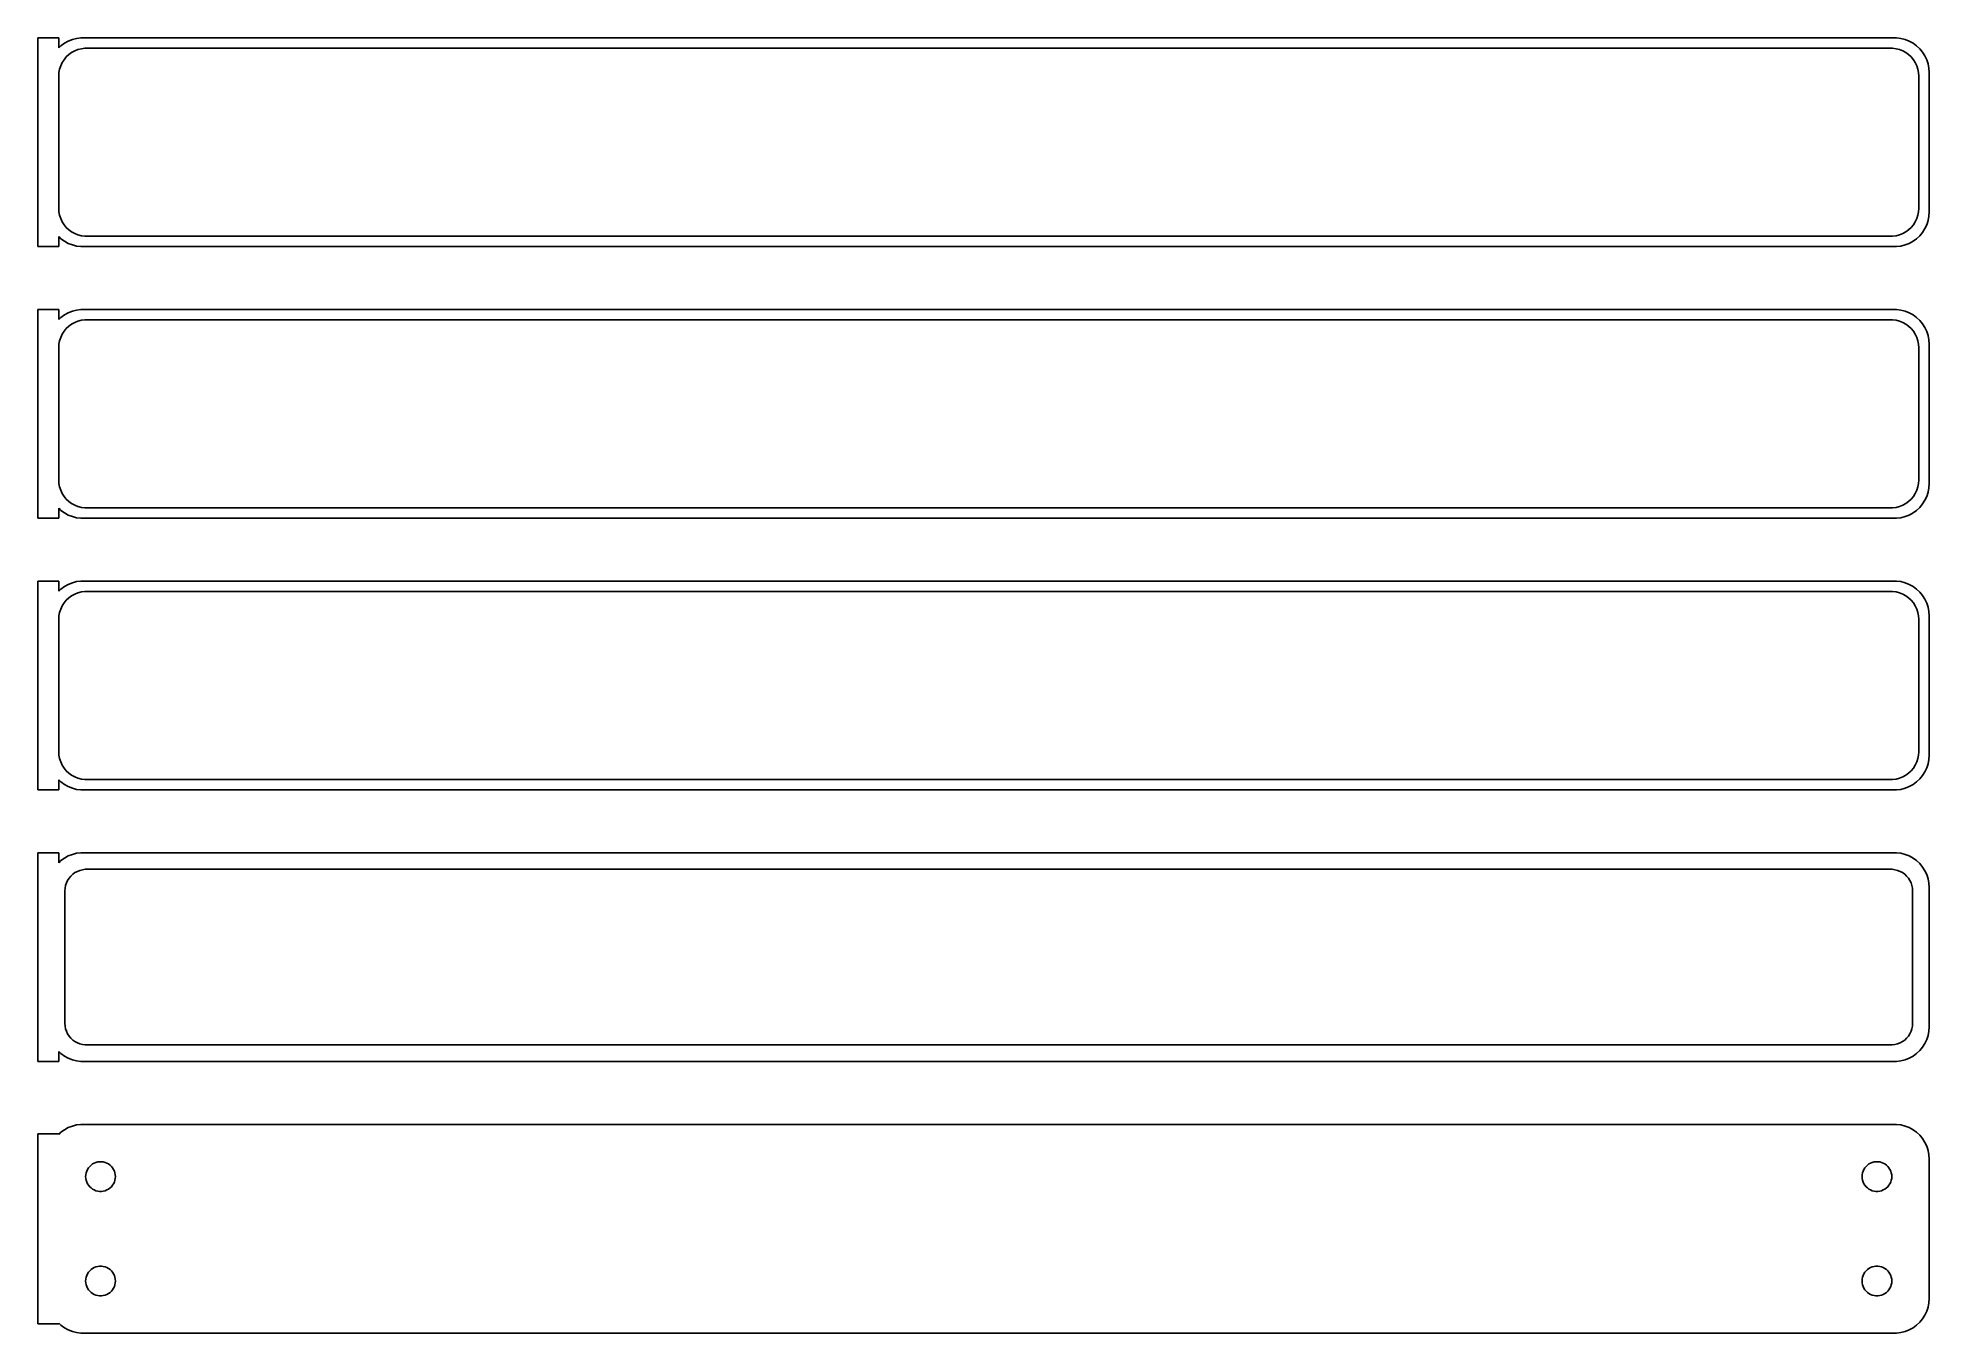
# Model space of a CAD drawing. Header units: metres. Extents: x -136 to 135, y 180 to 366.
import ezdxf

# ---------------------------------------------------------------- set-up
doc = ezdxf.new("R2010")
doc.units = ezdxf.units.M

msp = doc.modelspace()

# ---------------------------------------------------------------- linework, layer by layer
for p, q in [((-133.5, 365.99), (-136.5, 365.99)), ((-136.5, 365.99), (-136.5, 336.01)), ((-133.5, 364.559), (-133.5, 365.99)), ((-133.187, 364.853), (-133.5, 364.559)), ((-132.679, 365.222), (-133.187, 364.853)), ((-132.129, 365.524), (-132.679, 365.222)), ((-131.545, 365.755), (-132.129, 365.524)), ((-132.05, 363.582), (-131.643, 363.877)), ((-131.643, 363.877), (-131.203, 364.119)), ((-130.937, 365.911), (-131.545, 365.755)), ((-131.203, 364.119), (-130.736, 364.304)), ((-130.314, 365.99), (-130.937, 365.911)), ((-130.736, 364.304), (-130.25, 364.429)), ((130.314, 365.99), (-130.314, 365.99)), ((-130.25, 364.429), (-129.751, 364.492)), ((-129.751, 364.492), (129.751, 364.492)), ((129.751, 364.492), (130.25, 364.429)), ((130.25, 364.429), (130.736, 364.304)), ((130.937, 365.911), (130.314, 365.99)), ((130.736, 364.304), (131.203, 364.119)), ((131.545, 365.755), (130.937, 365.911)), ((131.203, 364.119), (131.643, 363.877)), ((132.129, 365.524), (131.545, 365.755)), ((131.643, 363.877), (132.05, 363.582)), ((132.679, 365.222), (132.129, 365.524)), ((133.187, 364.853), (132.679, 365.222)), ((133.645, 364.423), (133.187, 364.853)), ((134.045, 363.939), (133.645, 364.423)), ((134.382, 363.409), (134.045, 363.939)), ((-133.468, 361.001), (-133.374, 361.495)), ((-133.374, 361.495), (-133.219, 361.972)), ((-133.219, 361.972), (-133.005, 362.427)), ((-133.005, 362.427), (-132.736, 362.851)), ((-132.736, 362.851), (-132.416, 363.238)), ((-132.416, 363.238), (-132.05, 363.582)), ((132.05, 363.582), (132.416, 363.238)), ((132.416, 363.238), (132.736, 362.851)), ((132.736, 362.851), (133.005, 362.427)), ((133.005, 362.427), (133.219, 361.972)), ((133.219, 361.972), (133.374, 361.495)), ((133.374, 361.495), (133.468, 361.001)), ((134.649, 362.841), (134.382, 363.409)), ((134.843, 362.243), (134.649, 362.841)), ((134.961, 361.627), (134.843, 362.243)), ((135, 361), (134.961, 361.627)), ((-133.5, 360.5), (-133.468, 361.001)), ((-133.5, 341.5), (-133.5, 360.5)), ((133.468, 361.001), (133.5, 360.5)), ((133.5, 360.5), (133.5, 341.5)), ((135, 341), (135, 361)), ((-133.468, 340.999), (-133.5, 341.5)), ((-133.374, 340.505), (-133.468, 340.999)), ((-133.219, 340.028), (-133.374, 340.505)), ((-133.005, 339.573), (-133.219, 340.028)), ((-132.736, 339.149), (-133.005, 339.573)), ((133.005, 339.573), (132.736, 339.149)), ((133.219, 340.028), (133.005, 339.573)), ((133.374, 340.505), (133.219, 340.028)), ((133.468, 340.999), (133.374, 340.505)), ((133.5, 341.5), (133.468, 340.999)), ((134.649, 339.159), (134.843, 339.757)), ((134.843, 339.757), (134.961, 340.373)), ((134.961, 340.373), (135, 341)), ((-133.5, 337.441), (-133.187, 337.147)), ((-133.5, 336.01), (-133.5, 337.441)), ((-133.187, 337.147), (-132.679, 336.778)), ((-132.416, 338.762), (-132.736, 339.149)), ((-132.679, 336.778), (-132.129, 336.476)), ((-132.05, 338.418), (-132.416, 338.762)), ((-131.643, 338.123), (-132.05, 338.418)), ((-131.203, 337.881), (-131.643, 338.123)), ((-130.736, 337.696), (-131.203, 337.881)), ((-130.25, 337.571), (-130.736, 337.696)), ((-129.751, 337.508), (-130.25, 337.571)), ((129.751, 337.508), (-129.751, 337.508)), ((130.25, 337.571), (129.751, 337.508)), ((130.736, 337.696), (130.25, 337.571)), ((131.203, 337.881), (130.736, 337.696)), ((131.643, 338.123), (131.203, 337.881)), ((132.05, 338.418), (131.643, 338.123)), ((132.416, 338.762), (132.05, 338.418)), ((132.129, 336.476), (132.679, 336.778)), ((132.736, 339.149), (132.416, 338.762)), ((132.679, 336.778), (133.187, 337.147)), ((133.187, 337.147), (133.645, 337.577)), ((133.645, 337.577), (134.045, 338.061)), ((134.045, 338.061), (134.382, 338.591)), ((134.382, 338.591), (134.649, 339.159)), ((-136.5, 336.01), (-133.5, 336.01)), ((-132.129, 336.476), (-131.545, 336.245)), ((-131.545, 336.245), (-130.937, 336.089)), ((-130.937, 336.089), (-130.314, 336.01)), ((-130.314, 336.01), (130.314, 336.01)), ((130.314, 336.01), (130.937, 336.089)), ((130.937, 336.089), (131.545, 336.245)), ((131.545, 336.245), (132.129, 336.476)), ((-133.5, 326.99), (-136.5, 326.99)), ((-136.5, 326.99), (-136.5, 297.01)), ((-133.5, 325.559), (-133.5, 326.99)), ((-133.187, 325.853), (-133.5, 325.559)), ((-132.679, 326.222), (-133.187, 325.853)), ((-132.129, 326.524), (-132.679, 326.222)), ((-131.545, 326.755), (-132.129, 326.524)), ((-130.937, 326.911), (-131.545, 326.755)), ((-130.314, 326.99), (-130.937, 326.911)), ((130.314, 326.99), (-130.314, 326.99)), ((130.937, 326.911), (130.314, 326.99)), ((131.545, 326.755), (130.937, 326.911)), ((132.129, 326.524), (131.545, 326.755)), ((132.679, 326.222), (132.129, 326.524)), ((133.187, 325.853), (132.679, 326.222)), ((133.645, 325.423), (133.187, 325.853)), ((-133.219, 322.972), (-133.005, 323.427)), ((-133.005, 323.427), (-132.736, 323.851)), ((-132.736, 323.851), (-132.416, 324.238)), ((-132.416, 324.238), (-132.05, 324.582)), ((-132.05, 324.582), (-131.643, 324.877)), ((-131.643, 324.877), (-131.203, 325.119)), ((-131.203, 325.119), (-130.736, 325.304)), ((-130.736, 325.304), (-130.25, 325.429)), ((-130.25, 325.429), (-129.751, 325.492)), ((-129.751, 325.492), (129.751, 325.492)), ((129.751, 325.492), (130.25, 325.429)), ((130.25, 325.429), (130.736, 325.304)), ((130.736, 325.304), (131.203, 325.119)), ((131.203, 325.119), (131.643, 324.877)), ((131.643, 324.877), (132.05, 324.582)), ((132.05, 324.582), (132.416, 324.238)), ((132.416, 324.238), (132.736, 323.851)), ((132.736, 323.851), (133.005, 323.427)), ((133.005, 323.427), (133.219, 322.972)), ((134.045, 324.939), (133.645, 325.423)), ((134.382, 324.409), (134.045, 324.939)), ((134.649, 323.841), (134.382, 324.409)), ((134.843, 323.243), (134.649, 323.841)), ((134.961, 322.627), (134.843, 323.243)), ((-133.5, 321.5), (-133.468, 322.001)), ((-133.5, 302.5), (-133.5, 321.5)), ((-133.468, 322.001), (-133.374, 322.495)), ((-133.374, 322.495), (-133.219, 322.972)), ((133.219, 322.972), (133.374, 322.495)), ((133.374, 322.495), (133.468, 322.001)), ((133.468, 322.001), (133.5, 321.5)), ((133.5, 321.5), (133.5, 302.5)), ((135, 322), (134.961, 322.627)), ((135, 302), (135, 322)), ((-133.468, 301.999), (-133.5, 302.5)), ((-133.374, 301.505), (-133.468, 301.999)), ((-133.219, 301.028), (-133.374, 301.505)), ((133.374, 301.505), (133.219, 301.028)), ((133.468, 301.999), (133.374, 301.505)), ((133.5, 302.5), (133.468, 301.999)), ((134.843, 300.757), (134.961, 301.373)), ((134.961, 301.373), (135, 302)), ((-133.005, 300.573), (-133.219, 301.028)), ((-132.736, 300.149), (-133.005, 300.573)), ((-132.416, 299.762), (-132.736, 300.149)), ((-132.05, 299.418), (-132.416, 299.762)), ((-131.643, 299.123), (-132.05, 299.418)), ((-131.203, 298.881), (-131.643, 299.123)), ((-130.736, 298.696), (-131.203, 298.881)), ((-130.25, 298.571), (-130.736, 298.696)), ((130.736, 298.696), (130.25, 298.571)), ((131.203, 298.881), (130.736, 298.696)), ((131.643, 299.123), (131.203, 298.881)), ((132.05, 299.418), (131.643, 299.123)), ((132.416, 299.762), (132.05, 299.418)), ((132.736, 300.149), (132.416, 299.762)), ((133.005, 300.573), (132.736, 300.149)), ((133.219, 301.028), (133.005, 300.573)), ((133.645, 298.577), (134.045, 299.061)), ((134.045, 299.061), (134.382, 299.591)), ((134.382, 299.591), (134.649, 300.159)), ((134.649, 300.159), (134.843, 300.757)), ((-136.5, 297.01), (-133.5, 297.01)), ((-133.5, 298.441), (-133.187, 298.147)), ((-133.5, 297.01), (-133.5, 298.441)), ((-133.187, 298.147), (-132.679, 297.778)), ((-132.679, 297.778), (-132.129, 297.476)), ((-132.129, 297.476), (-131.545, 297.245)), ((-131.545, 297.245), (-130.937, 297.089)), ((-130.937, 297.089), (-130.314, 297.01)), ((-130.314, 297.01), (130.314, 297.01)), ((-129.751, 298.508), (-130.25, 298.571)), ((129.751, 298.508), (-129.751, 298.508)), ((130.25, 298.571), (129.751, 298.508)), ((130.314, 297.01), (130.937, 297.089)), ((130.937, 297.089), (131.545, 297.245)), ((131.545, 297.245), (132.129, 297.476)), ((132.129, 297.476), (132.679, 297.778)), ((132.679, 297.778), (133.187, 298.147)), ((133.187, 298.147), (133.645, 298.577)), ((-133.5, 287.99), (-136.5, 287.99)), ((-136.5, 287.99), (-136.5, 258.01)), ((-133.5, 286.559), (-133.5, 287.99)), ((-130.937, 287.911), (-131.545, 287.755)), ((-130.314, 287.99), (-130.937, 287.911)), ((130.314, 287.99), (-130.314, 287.99)), ((130.937, 287.911), (130.314, 287.99)), ((131.545, 287.755), (130.937, 287.911)), ((-133.187, 286.853), (-133.5, 286.559)), ((-132.679, 287.222), (-133.187, 286.853)), ((-132.736, 284.851), (-132.416, 285.238)), ((-132.129, 287.524), (-132.679, 287.222)), ((-132.416, 285.238), (-132.05, 285.582)), ((-131.545, 287.755), (-132.129, 287.524)), ((-132.05, 285.582), (-131.643, 285.877)), ((-131.643, 285.877), (-131.203, 286.119)), ((-131.203, 286.119), (-130.736, 286.304)), ((-130.736, 286.304), (-130.25, 286.429)), ((-130.25, 286.429), (-129.751, 286.492)), ((-129.751, 286.492), (129.751, 286.492)), ((129.751, 286.492), (130.25, 286.429)), ((130.25, 286.429), (130.736, 286.304)), ((130.736, 286.304), (131.203, 286.119)), ((131.203, 286.119), (131.643, 285.877)), ((132.129, 287.524), (131.545, 287.755)), ((131.643, 285.877), (132.05, 285.582)), ((132.05, 285.582), (132.416, 285.238)), ((132.679, 287.222), (132.129, 287.524)), ((132.416, 285.238), (132.736, 284.851)), ((133.187, 286.853), (132.679, 287.222)), ((133.645, 286.423), (133.187, 286.853)), ((134.045, 285.939), (133.645, 286.423)), ((134.382, 285.409), (134.045, 285.939)), ((134.649, 284.841), (134.382, 285.409)), ((-133.5, 282.5), (-133.468, 283.001)), ((-133.5, 263.5), (-133.5, 282.5)), ((-133.468, 283.001), (-133.374, 283.495)), ((-133.374, 283.495), (-133.219, 283.972)), ((-133.219, 283.972), (-133.005, 284.427)), ((-133.005, 284.427), (-132.736, 284.851)), ((132.736, 284.851), (133.005, 284.427)), ((133.005, 284.427), (133.219, 283.972)), ((133.219, 283.972), (133.374, 283.495)), ((133.374, 283.495), (133.468, 283.001)), ((133.468, 283.001), (133.5, 282.5)), ((133.5, 282.5), (133.5, 263.5)), ((134.843, 284.243), (134.649, 284.841)), ((134.961, 283.627), (134.843, 284.243)), ((135, 283), (134.961, 283.627)), ((135, 263), (135, 283)), ((-133.468, 262.999), (-133.5, 263.5)), ((133.5, 263.5), (133.468, 262.999)), ((-133.374, 262.505), (-133.468, 262.999)), ((-133.219, 262.028), (-133.374, 262.505)), ((-133.005, 261.573), (-133.219, 262.028)), ((-132.736, 261.149), (-133.005, 261.573)), ((-132.416, 260.762), (-132.736, 261.149)), ((-132.05, 260.418), (-132.416, 260.762)), ((132.416, 260.762), (132.05, 260.418)), ((132.736, 261.149), (132.416, 260.762)), ((133.005, 261.573), (132.736, 261.149)), ((133.219, 262.028), (133.005, 261.573)), ((133.374, 262.505), (133.219, 262.028)), ((133.468, 262.999), (133.374, 262.505)), ((134.382, 260.591), (134.649, 261.159)), ((134.649, 261.159), (134.843, 261.757)), ((134.843, 261.757), (134.961, 262.373)), ((134.961, 262.373), (135, 263)), ((-136.5, 258.01), (-133.5, 258.01)), ((-133.5, 259.441), (-133.187, 259.147)), ((-133.5, 258.01), (-133.5, 259.441)), ((-133.187, 259.147), (-132.679, 258.778)), ((-132.679, 258.778), (-132.129, 258.476)), ((-132.129, 258.476), (-131.545, 258.245)), ((-131.643, 260.123), (-132.05, 260.418)), ((-131.203, 259.881), (-131.643, 260.123)), ((-131.545, 258.245), (-130.937, 258.089)), ((-130.736, 259.696), (-131.203, 259.881)), ((-130.937, 258.089), (-130.314, 258.01)), ((-130.25, 259.571), (-130.736, 259.696)), ((-130.314, 258.01), (130.314, 258.01)), ((-129.751, 259.508), (-130.25, 259.571)), ((129.751, 259.508), (-129.751, 259.508)), ((130.25, 259.571), (129.751, 259.508)), ((130.736, 259.696), (130.25, 259.571)), ((130.314, 258.01), (130.937, 258.089)), ((131.203, 259.881), (130.736, 259.696)), ((130.937, 258.089), (131.545, 258.245)), ((131.643, 260.123), (131.203, 259.881)), ((131.545, 258.245), (132.129, 258.476)), ((132.05, 260.418), (131.643, 260.123)), ((132.129, 258.476), (132.679, 258.778)), ((132.679, 258.778), (133.187, 259.147)), ((133.187, 259.147), (133.645, 259.577)), ((133.645, 259.577), (134.045, 260.061)), ((134.045, 260.061), (134.382, 260.591)), ((-133.5, 248.979), (-136.5, 248.979)), ((-136.5, 248.979), (-136.5, 219.021)), ((-133.5, 247.559), (-133.5, 248.979)), ((-133.187, 247.853), (-133.5, 247.559)), ((-132.679, 248.222), (-133.187, 247.853)), ((-132.129, 248.524), (-132.679, 248.222)), ((-131.545, 248.755), (-132.129, 248.524)), ((-130.937, 248.911), (-131.545, 248.755)), ((-130.314, 248.99), (-130.937, 248.911)), ((130.314, 248.99), (-130.314, 248.99)), ((130.937, 248.911), (130.314, 248.99)), ((131.545, 248.755), (130.937, 248.911)), ((132.129, 248.524), (131.545, 248.755)), ((132.679, 248.222), (132.129, 248.524)), ((133.187, 247.853), (132.679, 248.222)), ((133.645, 247.423), (133.187, 247.853)), ((134.045, 246.939), (133.645, 247.423)), ((-132.515, 244.274), (-132.394, 244.646)), ((-132.394, 244.646), (-132.228, 245)), ((-132.228, 245), (-132.018, 245.33)), ((-132.018, 245.33), (-131.769, 245.631)), ((-131.769, 245.631), (-131.484, 245.899)), ((-131.484, 245.899), (-131.168, 246.128)), ((-131.168, 246.128), (-130.825, 246.317)), ((-130.825, 246.317), (-130.462, 246.461)), ((-130.462, 246.461), (-130.083, 246.558)), ((-130.083, 246.558), (-129.695, 246.607)), ((-129.695, 246.607), (129.695, 246.607)), ((129.695, 246.607), (130.083, 246.558)), ((130.083, 246.558), (130.462, 246.461)), ((130.462, 246.461), (130.825, 246.317)), ((130.825, 246.317), (131.168, 246.128)), ((131.168, 246.128), (131.484, 245.899)), ((131.484, 245.899), (131.769, 245.631)), ((131.769, 245.631), (132.018, 245.33)), ((132.018, 245.33), (132.228, 245)), ((132.228, 245), (132.394, 244.646)), ((132.394, 244.646), (132.515, 244.274)), ((134.382, 246.409), (134.045, 246.939)), ((134.649, 245.841), (134.382, 246.409)), ((134.843, 245.243), (134.649, 245.841)), ((134.961, 244.627), (134.843, 245.243)), ((135, 244), (134.961, 244.627)), ((-132.613, 243.5), (-132.588, 243.89)), ((-132.613, 224.5), (-132.613, 243.5)), ((-132.588, 243.89), (-132.515, 244.274)), ((132.515, 244.274), (132.588, 243.89)), ((132.588, 243.89), (132.613, 243.5)), ((132.613, 243.5), (132.613, 224.5)), ((135, 224), (135, 244)), ((-132.588, 224.11), (-132.613, 224.5)), ((-132.515, 223.726), (-132.588, 224.11)), ((-132.394, 223.354), (-132.515, 223.726)), ((-132.228, 223), (-132.394, 223.354)), ((-132.018, 222.67), (-132.228, 223)), ((-131.769, 222.369), (-132.018, 222.67)), ((132.018, 222.67), (131.769, 222.369)), ((132.228, 223), (132.018, 222.67)), ((132.394, 223.354), (132.228, 223)), ((132.515, 223.726), (132.394, 223.354)), ((132.588, 224.11), (132.515, 223.726)), ((132.613, 224.5), (132.588, 224.11)), ((134.649, 222.159), (134.843, 222.757)), ((134.843, 222.757), (134.961, 223.373)), ((134.961, 223.373), (135, 224)), ((-133.5, 219.021), (-133.5, 220.441)), ((-133.5, 220.441), (-133.187, 220.147)), ((-133.187, 220.147), (-132.679, 219.778)), ((-131.484, 222.101), (-131.769, 222.369)), ((-131.168, 221.872), (-131.484, 222.101)), ((-130.825, 221.683), (-131.168, 221.872)), ((-130.462, 221.539), (-130.825, 221.683)), ((-130.083, 221.442), (-130.462, 221.539)), ((-129.695, 221.393), (-130.083, 221.442)), ((129.695, 221.393), (-129.695, 221.393)), ((130.083, 221.442), (129.695, 221.393)), ((130.462, 221.539), (130.083, 221.442)), ((130.825, 221.683), (130.462, 221.539)), ((131.168, 221.872), (130.825, 221.683)), ((131.484, 222.101), (131.168, 221.872)), ((131.769, 222.369), (131.484, 222.101)), ((132.679, 219.778), (133.187, 220.147)), ((133.187, 220.147), (133.645, 220.577)), ((133.645, 220.577), (134.045, 221.061)), ((134.045, 221.061), (134.382, 221.591)), ((134.382, 221.591), (134.649, 222.159)), ((-136.5, 219.021), (-133.5, 219.021)), ((-132.679, 219.778), (-132.129, 219.476)), ((-132.129, 219.476), (-131.545, 219.245)), ((-131.545, 219.245), (-130.937, 219.089)), ((-130.937, 219.089), (-130.314, 219.01)), ((-130.314, 219.01), (130.314, 219.01)), ((130.314, 219.01), (130.937, 219.089)), ((130.937, 219.089), (131.545, 219.245)), ((131.545, 219.245), (132.129, 219.476)), ((132.129, 219.476), (132.679, 219.778)), ((-132.679, 209.222), (-133.187, 208.853)), ((-132.129, 209.524), (-132.679, 209.222)), ((-131.545, 209.755), (-132.129, 209.524)), ((-130.937, 209.911), (-131.545, 209.755)), ((-130.314, 209.99), (-130.937, 209.911)), ((130.314, 209.99), (-130.314, 209.99)), ((130.937, 209.911), (130.314, 209.99)), ((131.545, 209.755), (130.937, 209.911)), ((132.129, 209.524), (131.545, 209.755)), ((132.679, 209.222), (132.129, 209.524)), ((133.187, 208.853), (132.679, 209.222)), ((-133.5, 208.653), (-136.5, 208.653)), ((-136.5, 208.653), (-136.5, 181.347)), ((-133.187, 208.853), (-133.5, 208.559)), ((-133.5, 208.559), (-133.5, 208.653)), ((133.645, 208.423), (133.187, 208.853)), ((134.045, 207.939), (133.645, 208.423)), ((134.382, 207.409), (134.045, 207.939)), ((134.649, 206.841), (134.382, 207.409)), ((134.843, 206.243), (134.649, 206.841)), ((-129.371, 203.529), (-129.227, 203.755)), ((-129.227, 203.755), (-129.057, 203.962)), ((-129.057, 203.962), (-128.861, 204.145)), ((-128.861, 204.145), (-128.644, 204.303)), ((-128.644, 204.303), (-128.409, 204.432)), ((-128.409, 204.432), (-128.16, 204.531)), ((-128.16, 204.531), (-127.9, 204.597)), ((-127.9, 204.597), (-127.634, 204.631)), ((-127.634, 204.631), (-127.366, 204.631)), ((-127.366, 204.631), (-127.1, 204.597)), ((-127.1, 204.597), (-126.84, 204.531)), ((-126.84, 204.531), (-126.591, 204.432)), ((-126.591, 204.432), (-126.356, 204.303)), ((-126.356, 204.303), (-126.139, 204.145)), ((-126.139, 204.145), (-125.943, 203.962)), ((-125.943, 203.962), (-125.773, 203.755)), ((-125.773, 203.755), (-125.629, 203.529)), ((125.629, 203.529), (125.773, 203.755)), ((125.773, 203.755), (125.943, 203.962)), ((125.943, 203.962), (126.139, 204.145)), ((126.139, 204.145), (126.356, 204.303)), ((126.356, 204.303), (126.591, 204.432)), ((126.591, 204.432), (126.84, 204.531)), ((126.84, 204.531), (127.1, 204.597)), ((127.1, 204.597), (127.366, 204.631)), ((127.366, 204.631), (127.634, 204.631)), ((127.634, 204.631), (127.9, 204.597)), ((127.9, 204.597), (128.16, 204.531)), ((128.16, 204.531), (128.409, 204.432)), ((128.409, 204.432), (128.644, 204.303)), ((128.644, 204.303), (128.861, 204.145)), ((128.861, 204.145), (129.057, 203.962)), ((129.057, 203.962), (129.227, 203.755)), ((129.227, 203.755), (129.371, 203.529)), ((134.961, 205.627), (134.843, 206.243)), ((135, 205), (134.961, 205.627)), ((135, 185), (135, 205)), ((-129.635, 202.5), (-129.618, 202.768)), ((-129.618, 202.232), (-129.635, 202.5)), ((-129.618, 202.768), (-129.568, 203.031)), ((-129.568, 201.969), (-129.618, 202.232)), ((-129.568, 203.031), (-129.485, 203.286)), ((-129.485, 201.714), (-129.568, 201.969)), ((-129.485, 203.286), (-129.371, 203.529)), ((-129.371, 201.471), (-129.485, 201.714)), ((-129.227, 201.245), (-129.371, 201.471)), ((-129.057, 201.038), (-129.227, 201.245)), ((-128.861, 200.855), (-129.057, 201.038)), ((-125.943, 201.038), (-126.139, 200.855)), ((-125.773, 201.245), (-125.943, 201.038)), ((-125.629, 201.471), (-125.773, 201.245)), ((-125.629, 203.529), (-125.515, 203.286)), ((-125.515, 201.714), (-125.629, 201.471)), ((-125.515, 203.286), (-125.432, 203.031)), ((-125.432, 201.969), (-125.515, 201.714)), ((-125.432, 203.031), (-125.382, 202.768)), ((-125.382, 202.232), (-125.432, 201.969)), ((-125.382, 202.768), (-125.365, 202.5)), ((-125.365, 202.5), (-125.382, 202.232)), ((125.365, 202.5), (125.382, 202.768)), ((125.382, 202.232), (125.365, 202.5)), ((125.382, 202.768), (125.432, 203.031)), ((125.432, 201.969), (125.382, 202.232)), ((125.432, 203.031), (125.515, 203.286)), ((125.515, 201.714), (125.432, 201.969)), ((125.515, 203.286), (125.629, 203.529)), ((125.629, 201.471), (125.515, 201.714)), ((125.773, 201.245), (125.629, 201.471)), ((125.943, 201.038), (125.773, 201.245)), ((126.139, 200.855), (125.943, 201.038)), ((129.057, 201.038), (128.861, 200.855)), ((129.227, 201.245), (129.057, 201.038)), ((129.371, 201.471), (129.227, 201.245)), ((129.371, 203.529), (129.485, 203.286)), ((129.485, 201.714), (129.371, 201.471)), ((129.485, 203.286), (129.568, 203.031)), ((129.568, 201.969), (129.485, 201.714)), ((129.568, 203.031), (129.618, 202.768)), ((129.618, 202.232), (129.568, 201.969)), ((129.618, 202.768), (129.635, 202.5)), ((129.635, 202.5), (129.618, 202.232)), ((-128.644, 200.697), (-128.861, 200.855)), ((-128.409, 200.568), (-128.644, 200.697)), ((-128.16, 200.469), (-128.409, 200.568)), ((-127.9, 200.403), (-128.16, 200.469)), ((-127.634, 200.369), (-127.9, 200.403)), ((-127.366, 200.369), (-127.634, 200.369)), ((-127.1, 200.403), (-127.366, 200.369)), ((-126.84, 200.469), (-127.1, 200.403)), ((-126.591, 200.568), (-126.84, 200.469)), ((-126.356, 200.697), (-126.591, 200.568)), ((-126.139, 200.855), (-126.356, 200.697)), ((126.356, 200.697), (126.139, 200.855)), ((126.591, 200.568), (126.356, 200.697)), ((126.84, 200.469), (126.591, 200.568)), ((127.1, 200.403), (126.84, 200.469)), ((127.366, 200.369), (127.1, 200.403)), ((127.634, 200.369), (127.366, 200.369)), ((127.9, 200.403), (127.634, 200.369)), ((128.16, 200.469), (127.9, 200.403)), ((128.409, 200.568), (128.16, 200.469)), ((128.644, 200.697), (128.409, 200.568)), ((128.861, 200.855), (128.644, 200.697)), ((-129.635, 187.5), (-129.618, 187.768)), ((-129.618, 187.232), (-129.635, 187.5)), ((-129.618, 187.768), (-129.568, 188.031)), ((-129.568, 188.031), (-129.485, 188.286)), ((-129.485, 188.286), (-129.371, 188.529)), ((-129.371, 188.529), (-129.227, 188.755)), ((-129.227, 188.755), (-129.057, 188.962)), ((-129.057, 188.962), (-128.861, 189.145)), ((-128.861, 189.145), (-128.644, 189.303)), ((-128.644, 189.303), (-128.409, 189.432)), ((-128.409, 189.432), (-128.16, 189.531)), ((-128.16, 189.531), (-127.9, 189.597)), ((-127.9, 189.597), (-127.634, 189.631)), ((-127.634, 189.631), (-127.366, 189.631)), ((-127.366, 189.631), (-127.1, 189.597)), ((-127.1, 189.597), (-126.84, 189.531)), ((-126.84, 189.531), (-126.591, 189.432)), ((-126.591, 189.432), (-126.356, 189.303)), ((-126.356, 189.303), (-126.139, 189.145)), ((-126.139, 189.145), (-125.943, 188.962)), ((-125.943, 188.962), (-125.773, 188.755)), ((-125.773, 188.755), (-125.629, 188.529)), ((-125.629, 188.529), (-125.515, 188.286)), ((-125.515, 188.286), (-125.432, 188.031)), ((-125.432, 188.031), (-125.382, 187.768)), ((-125.382, 187.768), (-125.365, 187.5)), ((-125.365, 187.5), (-125.382, 187.232)), ((125.365, 187.5), (125.382, 187.768)), ((125.382, 187.232), (125.365, 187.5)), ((125.382, 187.768), (125.432, 188.031)), ((125.432, 188.031), (125.515, 188.286)), ((125.515, 188.286), (125.629, 188.529)), ((125.629, 188.529), (125.773, 188.755)), ((125.773, 188.755), (125.943, 188.962)), ((125.943, 188.962), (126.139, 189.145)), ((126.139, 189.145), (126.356, 189.303)), ((126.356, 189.303), (126.591, 189.432)), ((126.591, 189.432), (126.84, 189.531)), ((126.84, 189.531), (127.1, 189.597)), ((127.1, 189.597), (127.366, 189.631)), ((127.366, 189.631), (127.634, 189.631)), ((127.634, 189.631), (127.9, 189.597)), ((127.9, 189.597), (128.16, 189.531)), ((128.16, 189.531), (128.409, 189.432)), ((128.409, 189.432), (128.644, 189.303)), ((128.644, 189.303), (128.861, 189.145)), ((128.861, 189.145), (129.057, 188.962)), ((129.057, 188.962), (129.227, 188.755)), ((129.227, 188.755), (129.371, 188.529)), ((129.371, 188.529), (129.485, 188.286)), ((129.485, 188.286), (129.568, 188.031)), ((129.568, 188.031), (129.618, 187.768)), ((129.618, 187.768), (129.635, 187.5)), ((129.635, 187.5), (129.618, 187.232)), ((-129.568, 186.969), (-129.618, 187.232)), ((-129.485, 186.714), (-129.568, 186.969)), ((-129.371, 186.471), (-129.485, 186.714)), ((-129.227, 186.245), (-129.371, 186.471)), ((-129.057, 186.038), (-129.227, 186.245)), ((-128.861, 185.855), (-129.057, 186.038)), ((-128.644, 185.697), (-128.861, 185.855)), ((-128.409, 185.568), (-128.644, 185.697)), ((-128.16, 185.469), (-128.409, 185.568)), ((-127.9, 185.403), (-128.16, 185.469)), ((-127.634, 185.369), (-127.9, 185.403)), ((-127.366, 185.369), (-127.634, 185.369)), ((-127.1, 185.403), (-127.366, 185.369)), ((-126.84, 185.469), (-127.1, 185.403)), ((-126.591, 185.568), (-126.84, 185.469)), ((-126.356, 185.697), (-126.591, 185.568)), ((-126.139, 185.855), (-126.356, 185.697)), ((-125.943, 186.038), (-126.139, 185.855)), ((-125.773, 186.245), (-125.943, 186.038)), ((-125.629, 186.471), (-125.773, 186.245)), ((-125.515, 186.714), (-125.629, 186.471)), ((-125.432, 186.969), (-125.515, 186.714)), ((-125.382, 187.232), (-125.432, 186.969)), ((125.432, 186.969), (125.382, 187.232)), ((125.515, 186.714), (125.432, 186.969)), ((125.629, 186.471), (125.515, 186.714)), ((125.773, 186.245), (125.629, 186.471)), ((125.943, 186.038), (125.773, 186.245)), ((126.139, 185.855), (125.943, 186.038)), ((126.356, 185.697), (126.139, 185.855)), ((126.591, 185.568), (126.356, 185.697)), ((126.84, 185.469), (126.591, 185.568)), ((127.1, 185.403), (126.84, 185.469)), ((127.366, 185.369), (127.1, 185.403)), ((127.634, 185.369), (127.366, 185.369)), ((127.9, 185.403), (127.634, 185.369)), ((128.16, 185.469), (127.9, 185.403)), ((128.409, 185.568), (128.16, 185.469)), ((128.644, 185.697), (128.409, 185.568)), ((128.861, 185.855), (128.644, 185.697)), ((129.057, 186.038), (128.861, 185.855)), ((129.227, 186.245), (129.057, 186.038)), ((129.371, 186.471), (129.227, 186.245)), ((129.485, 186.714), (129.371, 186.471)), ((129.568, 186.969), (129.485, 186.714)), ((129.618, 187.232), (129.568, 186.969)), ((134.961, 184.373), (135, 185)), ((133.645, 181.577), (134.045, 182.061)), ((134.045, 182.061), (134.382, 182.591)), ((134.382, 182.591), (134.649, 183.159)), ((134.649, 183.159), (134.843, 183.757)), ((134.843, 183.757), (134.961, 184.373)), ((-136.5, 181.347), (-133.5, 181.347)), ((-133.5, 181.347), (-133.5, 181.441)), ((-133.5, 181.441), (-133.187, 181.147)), ((-133.187, 181.147), (-132.679, 180.778)), ((-132.679, 180.778), (-132.129, 180.476)), ((-132.129, 180.476), (-131.545, 180.245)), ((-131.545, 180.245), (-130.937, 180.089)), ((-130.937, 180.089), (-130.314, 180.01)), ((-130.314, 180.01), (130.314, 180.01)), ((130.314, 180.01), (130.937, 180.089)), ((130.937, 180.089), (131.545, 180.245)), ((131.545, 180.245), (132.129, 180.476)), ((132.129, 180.476), (132.679, 180.778)), ((132.679, 180.778), (133.187, 181.147)), ((133.187, 181.147), (133.645, 181.577))]:
    msp.add_line(p, q)

doc.saveas('drawing.dxf')
